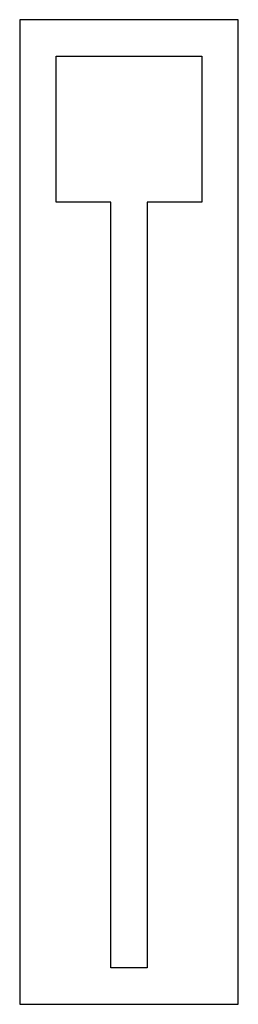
# Model space of a CAD drawing. Extents: x 0 to 24, y 0 to 108.
import ezdxf

# ---------------------------------------------------------------- set-up
doc = ezdxf.new("R2010")
doc.units = 0
doc.layers.add('CUT', color=7, linetype='Continuous')
doc.layers.add('OUTSIDE', color=1, linetype='Continuous')

msp = doc.modelspace()

# ---------------------------------------------------------------- linework, layer by layer
at = {"layer": 'CUT'}
msp.add_lwpolyline([(20, 104), (20, 88), (13.9938, 88), (13.9938, 4), (9.9963, 4), (9.9963, 88), (4, 88), (4, 104)], close=True, dxfattribs=at)
at = {"layer": 'OUTSIDE'}
msp.add_lwpolyline([(0, 0), (24, 0), (24, 108), (0, 108)], close=True, dxfattribs=at)

doc.saveas('drawing.dxf')
